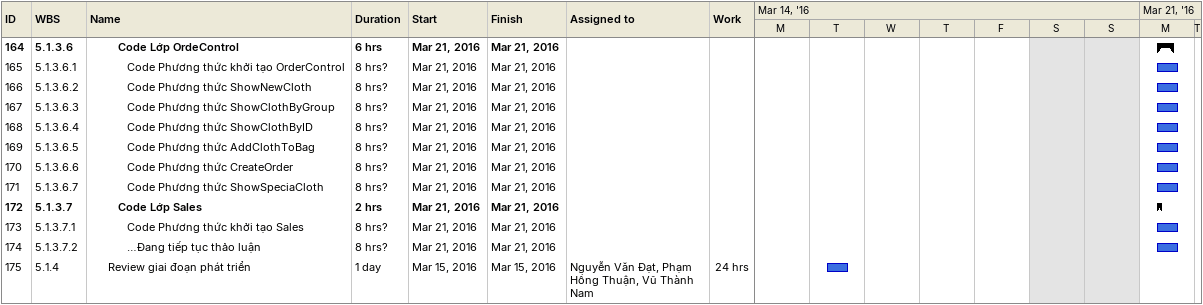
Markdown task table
| ID | WBS | Task | Duration | Start | Finish | Resources | Work (h) |
|---|---|---|---|---|---|---|---|
| 164 | 5.1.3.6 | **Code Lớp OrdeControl** | 6h | 2016-03-21 | 2016-03-21 |  |  |
| 165 | 5.1.3.6.1 | Code Phương thức khởi tạo OrderControl | 8h? | 2016-03-21 | 2016-03-21 |  |  |
| 166 | 5.1.3.6.2 | Code Phương thức ShowNewCloth | 8h? | 2016-03-21 | 2016-03-21 |  |  |
| 167 | 5.1.3.6.3 | Code Phương thức ShowClothByGroup | 8h? | 2016-03-21 | 2016-03-21 |  |  |
| 168 | 5.1.3.6.4 | Code Phương thức ShowClothByID | 8h? | 2016-03-21 | 2016-03-21 |  |  |
| 169 | 5.1.3.6.5 | Code Phương thức AddClothToBag | 8h? | 2016-03-21 | 2016-03-21 |  |  |
| 170 | 5.1.3.6.6 | Code Phương thức CreateOrder | 8h? | 2016-03-21 | 2016-03-21 |  |  |
| 171 | 5.1.3.6.7 | Code Phương thức ShowSpeciaCloth | 8h? | 2016-03-21 | 2016-03-21 |  |  |
| 172 | 5.1.3.7 | **Code Lớp Sales** | 2h | 2016-03-21 | 2016-03-21 |  |  |
| 173 | 5.1.3.7.1 | Code Phương thức khởi tạo Sales | 8h? | 2016-03-21 | 2016-03-21 |  |  |
| 174 | 5.1.3.7.2 | …Đang tiếp tục thảo luận | 8h? | 2016-03-21 | 2016-03-21 |  |  |
| 175 | 5.1.4 | Review giai đoạn phát triển | 1d | 2016-03-15 | 2016-03-15 | Nguyễn Văn Đạt, Phạm Hồng Thuận, Vũ Thành Nam | 24 |
